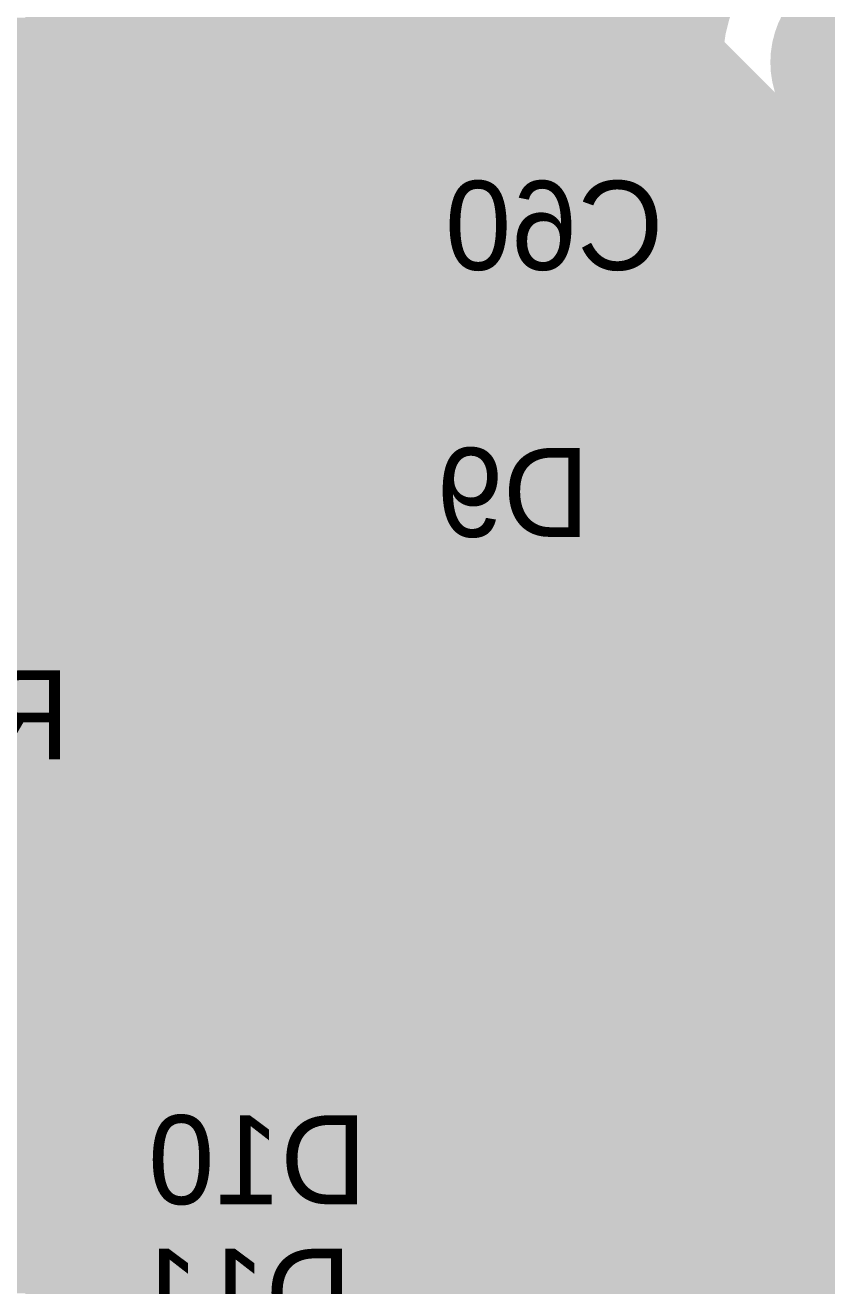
# Model space of a CAD drawing. Header units: millimetres. Extents: x 1.9 to 5.81, y 3 to 5.61.
# Drawn here: x 2.115 to 2.385, y 4.8075 to 5.2325 of the extents above; entities that cross this region are included whole.
import ezdxf

# ---------------------------------------------------------------- set-up
doc = ezdxf.new("R2010")
doc.units = ezdxf.units.MM
doc.header["$MEASUREMENT"] = 0
for name, color, linetype in [('BottomLayer', 5, 'Continuous'), ('BottomOverlay', 54, 'Continuous'), ('BottomPaste', 16, 'Continuous'), ('BottomSolder', 6, 'Continuous'), ('MultiLayer', 9, 'Continuous'), ('TopLayer', 1, 'Continuous'), ('TopOverlay', 2, 'Continuous'), ('TopSolder', 216, 'Continuous')]:
    doc.layers.add(name, color=color, linetype=linetype)

msp = doc.modelspace()

# ---------------------------------------------------------------- linework, layer by layer
at = {"layer": 'BottomLayer'}
for points, const_width in [([(2.4, 5.16), (2.4, 5.28)], 0.06), ([(2.275, 5.26), (2.68, 4.855)], 0.06), ([(2.14, 5.13), (2.14, 5.2)], 0.02), ([(2.14, 5.13), (2.2, 5.13)], 0.02), ([(2.2, 5.13), (2.33, 5.13)], 0.012), ([(2.33, 5.13), (2.4, 5.06)], 0.012), ([(2.245, 5.099), (2.31716, 5.099)], 0.01), ([(2.245, 5.085), (2.245, 5.099)], 0.01), ([(2.245, 5.085), (2.245, 5.099)], 0.01), ([(2.25, 5.065), (2.25, 5.099)], 0.01), ([(2.26, 5.065), (2.26, 5.099)], 0.01), ([(2.27, 5.065), (2.27, 5.099)], 0.01), ([(2.28, 5.065), (2.28, 5.099)], 0.01), ([(2.29, 5.065), (2.29, 5.099)], 0.01), ([(2.3, 5.065), (2.3, 5.099)], 0.01), ([(2.31, 5.065), (2.31, 5.099)], 0.01), ([(2.31716, 5.099), (2.369, 5.04716)], 0.01), ([(2.32, 5.065), (2.32, 5.09616)], 0.01), ([(2.245, 5.09), (2.32616, 5.09)], 0.01), ([(2.245, 5.065), (2.245, 5.085)], 0.01), ([(2.33, 5.065), (2.33, 5.08616)], 0.01), ([(2.245, 5.08), (2.33616, 5.08)], 0.01), ([(2.14, 5.03), (2.14, 5.07)], 0.02), ([(2.2, 5.07), (2.24, 5.07)], 0.02), ([(2.2, 5.03), (2.2, 5.07)], 0.02), ([(2.34, 4.601), (2.34, 5.07616)], 0.01), ([(2.245, 5.07), (2.34616, 5.07)], 0.01), ([(2.35, 4.60884), (2.35, 5.06616)], 0.01), ([(2.245, 5.065), (2.335, 5.065)], 0.01), ([(2.335, 5), (2.335, 5.065)], 0.01), ([(2.335, 5.06), (2.35616, 5.06)], 0.01), ([(2.36, 4.61884), (2.36, 5.05616)], 0.01), ([(2.335, 5.05), (2.36616, 5.05)], 0.01), ([(2.369, 4.62784), (2.369, 5.04716)], 0.01), ([(2.335, 5.04), (2.369, 5.04)], 0.01), ([(2.335, 5.03), (2.369, 5.03)], 0.01), ([(2.095, 5.025), (2.155, 5.025)], 0.01), ([(2.12, 4.955), (2.12, 5.025)], 0.01), ([(2.13, 4.955), (2.13, 5.025)], 0.01), ([(2.14, 4.955), (2.14, 5.025)], 0.01), ([(2.15, 4.955), (2.15, 5.025)], 0.01), ([(2.155, 5.025), (2.185, 5.025)], 0.01), ([(2.155, 5.025), (2.185, 5.025)], 0.01), ([(2.16, 4.955), (2.16, 5.025)], 0.01), ([(2.17, 4.955), (2.17, 5.025)], 0.01), ([(2.18, 4.955), (2.18, 5.025)], 0.01), ([(2.185, 5.025), (2.225, 5.025)], 0.01), ([(2.19, 4.955), (2.19, 5.025)], 0.01), ([(2.2, 4.955), (2.2, 5.025)], 0.01), ([(2.21, 4.955), (2.21, 5.025)], 0.01), ([(2.22, 4.95778), (2.22, 5.025)], 0.01), ([(2.225, 5), (2.225, 5.025)], 0.01), ([(2.28, 4.94), (2.28, 5)], 0.06), ([(2.05778, 5.02), (2.225, 5.02)], 0.01), ([(2.335, 5.02), (2.369, 5.02)], 0.01), ([(2.04778, 5.01), (2.225, 5.01)], 0.01), ([(2.335, 5.01), (2.369, 5.01)], 0.01), ([(2.03778, 5), (2.225, 5)], 0.01), ([(2.225, 4.96278), (2.225, 5)], 0.01), ([(2.225, 4.96278), (2.225, 5)], 0.01), ([(2.335, 5), (2.369, 5)], 0.01), ([(2.335, 4.945), (2.335, 5)], 0.01), ([(2.335, 4.945), (2.335, 5)], 0.01), ([(2.02778, 4.99), (2.225, 4.99)], 0.01), ([(2.335, 4.99), (2.369, 4.99)], 0.01), ([(2.01778, 4.98), (2.225, 4.98)], 0.01), ([(2.335, 4.98), (2.369, 4.98)], 0.01), ([(2.00778, 4.97), (2.225, 4.97)], 0.01), ([(2.335, 4.97), (2.369, 4.97)], 0.01), ([(2.24, 4.9), (2.28, 4.94)], 0.06), ([(2.065, 4.96), (2.22222, 4.96)], 0.01), ([(2.21722, 4.955), (2.225, 4.96278)], 0.01), ([(2.335, 4.96), (2.369, 4.96)], 0.01), ([(2.07464, 4.955), (2.21722, 4.955)], 0.01), ([(2.335, 4.95), (2.369, 4.95)], 0.01), ([(2.335, 4.94), (2.335, 4.945)], 0.01), ([(2.335, 4.94), (2.335, 4.945)], 0.01), ([(2.335, 4.94), (2.335, 4.945)], 0.01), ([(2.335, 4.94), (2.369, 4.94)], 0.01), ([(2.335, 4.935), (2.335, 4.94)], 0.01), ([(2.335, 4.935), (2.335, 4.94)], 0.01), ([(2.335, 4.825), (2.335, 4.935)], 0.01), ([(2.335, 4.93), (2.369, 4.93)], 0.01), ([(2.06, 4.9), (2.24, 4.9)], 0.06), ([(2.335, 4.92), (2.369, 4.92)], 0.01), ([(2.335, 4.91), (2.369, 4.91)], 0.01), ([(2.335, 4.9), (2.369, 4.9)], 0.01), ([(2.335, 4.89), (2.369, 4.89)], 0.01), ([(2.335, 4.88), (2.369, 4.88)], 0.01), ([(2.335, 4.87), (2.369, 4.87)], 0.01), ([(2.335, 4.86), (2.369, 4.86)], 0.01), ([(2.335, 4.85), (2.369, 4.85)], 0.01), ([(2.335, 4.84), (2.369, 4.84)], 0.01), ([(2.335, 4.83), (2.369, 4.83)], 0.01), ([(2.335, 4.815), (2.335, 4.825)], 0.01), ([(2.335, 4.815), (2.335, 4.825)], 0.01), ([(2.335, 4.82), (2.369, 4.82)], 0.01), ([(2.335, 4.695), (2.335, 4.815)], 0.01), ([(2.335, 4.81), (2.369, 4.81)], 0.01)]:
    msp.add_lwpolyline(points, dxfattribs=dict(at, const_width=const_width))
for points, const_width in [([(2.26, 5.26, 1), (2.29, 5.26, 1)], 0.03), ([(2.385, 5.22, 1), (2.415, 5.22, 1)], 0.03), ([(2.135, 5.2, 1), (2.145, 5.2, 1)], 0.01), ([(2.385, 5.16, 1), (2.415, 5.16, 1)], 0.03), ([(2.135, 5.13, 1), (2.145, 5.13, 1)], 0.01), ([(2.135, 5.13, 1), (2.145, 5.13, 1)], 0.01), ([(2.195, 5.13, 1), (2.205, 5.13, 1)], 0.01), ([(2.197, 5.13, 1), (2.203, 5.13, 1)], 0.006), ([(2.327, 5.13, 1), (2.333, 5.13, 1)], 0.006), ([(2.327, 5.13, 1), (2.333, 5.13, 1)], 0.006), ([(2.2425, 5.099, 1), (2.2475, 5.099, 1)], 0.005), ([(2.2425, 5.099, 1), (2.2475, 5.099, 1)], 0.005), ([(2.2425, 5.099, 1), (2.2475, 5.099, 1)], 0.005), ([(2.2475, 5.099, 1), (2.2525, 5.099, 1)], 0.005), ([(2.2575, 5.099, 1), (2.2625, 5.099, 1)], 0.005), ([(2.2675, 5.099, 1), (2.2725, 5.099, 1)], 0.005), ([(2.2775, 5.099, 1), (2.2825, 5.099, 1)], 0.005), ([(2.2875, 5.099, 1), (2.2925, 5.099, 1)], 0.005), ([(2.2975, 5.099, 1), (2.3025, 5.099, 1)], 0.005), ([(2.3075, 5.099, 1), (2.3125, 5.099, 1)], 0.005), ([(2.31466, 5.099, 1), (2.31966, 5.099, 1)], 0.005), ([(2.31466, 5.099, 1), (2.31966, 5.099, 1)], 0.005), ([(2.3175, 5.09616, 1), (2.3225, 5.09616, 1)], 0.005), ([(2.2425, 5.09, 1), (2.2475, 5.09, 1)], 0.005), ([(2.32366, 5.09, 1), (2.32866, 5.09, 1)], 0.005), ([(2.2425, 5.085, 1), (2.2475, 5.085, 1)], 0.005), ([(2.2425, 5.085, 1), (2.2475, 5.085, 1)], 0.005), ([(2.2425, 5.085, 1), (2.2475, 5.085, 1)], 0.005), ([(2.3275, 5.08616, 1), (2.3325, 5.08616, 1)], 0.005), ([(2.2425, 5.08, 1), (2.2475, 5.08, 1)], 0.005), ([(2.33366, 5.08, 1), (2.33866, 5.08, 1)], 0.005), ([(2.135, 5.07, 1), (2.145, 5.07, 1)], 0.01), ([(2.195, 5.07, 1), (2.205, 5.07, 1)], 0.01), ([(2.195, 5.07, 1), (2.205, 5.07, 1)], 0.01), ([(2.235, 5.07, 1), (2.245, 5.07, 1)], 0.01), ([(2.3375, 5.07616, 1), (2.3425, 5.07616, 1)], 0.005), ([(2.2425, 5.07, 1), (2.2475, 5.07, 1)], 0.005), ([(2.34366, 5.07, 1), (2.34866, 5.07, 1)], 0.005), ([(2.3475, 5.06616, 1), (2.3525, 5.06616, 1)], 0.005), ([(2.2425, 5.065, 1), (2.2475, 5.065, 1)], 0.005), ([(2.2425, 5.065, 1), (2.2475, 5.065, 1)], 0.005), ([(2.2475, 5.065, 1), (2.2525, 5.065, 1)], 0.005), ([(2.2575, 5.065, 1), (2.2625, 5.065, 1)], 0.005), ([(2.2675, 5.065, 1), (2.2725, 5.065, 1)], 0.005), ([(2.2775, 5.065, 1), (2.2825, 5.065, 1)], 0.005), ([(2.2875, 5.065, 1), (2.2925, 5.065, 1)], 0.005), ([(2.2975, 5.065, 1), (2.3025, 5.065, 1)], 0.005), ([(2.3075, 5.065, 1), (2.3125, 5.065, 1)], 0.005), ([(2.3175, 5.065, 1), (2.3225, 5.065, 1)], 0.005), ([(2.3275, 5.065, 1), (2.3325, 5.065, 1)], 0.005), ([(2.3325, 5.065, 1), (2.3375, 5.065, 1)], 0.005), ([(2.3325, 5.065, 1), (2.3375, 5.065, 1)], 0.005), ([(2.3325, 5.06, 1), (2.3375, 5.06, 1)], 0.005), ([(2.35366, 5.06, 1), (2.35866, 5.06, 1)], 0.005), ([(2.3575, 5.05616, 1), (2.3625, 5.05616, 1)], 0.005), ([(2.3325, 5.05, 1), (2.3375, 5.05, 1)], 0.005), ([(2.36366, 5.05, 1), (2.36866, 5.05, 1)], 0.005), ([(2.3665, 5.04716, 1), (2.3715, 5.04716, 1)], 0.005), ([(2.3665, 5.04716, 1), (2.3715, 5.04716, 1)], 0.005), ([(2.3325, 5.04, 1), (2.3375, 5.04, 1)], 0.005), ([(2.3665, 5.04, 1), (2.3715, 5.04, 1)], 0.005), ([(2.135, 5.03, 1), (2.145, 5.03, 1)], 0.01), ([(2.195, 5.03, 1), (2.205, 5.03, 1)], 0.01), ([(2.3325, 5.03, 1), (2.3375, 5.03, 1)], 0.005), ([(2.3665, 5.03, 1), (2.3715, 5.03, 1)], 0.005), ([(2.1175, 5.025, 1), (2.1225, 5.025, 1)], 0.005), ([(2.1275, 5.025, 1), (2.1325, 5.025, 1)], 0.005), ([(2.1375, 5.025, 1), (2.1425, 5.025, 1)], 0.005), ([(2.1475, 5.025, 1), (2.1525, 5.025, 1)], 0.005), ([(2.1525, 5.025, 1), (2.1575, 5.025, 1)], 0.005), ([(2.1525, 5.025, 1), (2.1575, 5.025, 1)], 0.005), ([(2.1525, 5.025, 1), (2.1575, 5.025, 1)], 0.005), ([(2.1575, 5.025, 1), (2.1625, 5.025, 1)], 0.005), ([(2.1675, 5.025, 1), (2.1725, 5.025, 1)], 0.005), ([(2.1775, 5.025, 1), (2.1825, 5.025, 1)], 0.005), ([(2.1825, 5.025, 1), (2.1875, 5.025, 1)], 0.005), ([(2.1825, 5.025, 1), (2.1875, 5.025, 1)], 0.005), ([(2.1825, 5.025, 1), (2.1875, 5.025, 1)], 0.005), ([(2.1875, 5.025, 1), (2.1925, 5.025, 1)], 0.005), ([(2.1975, 5.025, 1), (2.2025, 5.025, 1)], 0.005), ([(2.2075, 5.025, 1), (2.2125, 5.025, 1)], 0.005), ([(2.2175, 5.025, 1), (2.2225, 5.025, 1)], 0.005), ([(2.2225, 5.025, 1), (2.2275, 5.025, 1)], 0.005), ([(2.2225, 5.025, 1), (2.2275, 5.025, 1)], 0.005), ([(2.265, 5, 1), (2.295, 5, 1)], 0.03), ([(2.2225, 5.02, 1), (2.2275, 5.02, 1)], 0.005), ([(2.3325, 5.02, 1), (2.3375, 5.02, 1)], 0.005), ([(2.3665, 5.02, 1), (2.3715, 5.02, 1)], 0.005), ([(2.16, 5, 1), (2.18, 5, 1)], 0.02), ([(2.2225, 5.01, 1), (2.2275, 5.01, 1)], 0.005), ([(2.3325, 5.01, 1), (2.3375, 5.01, 1)], 0.005), ([(2.3665, 5.01, 1), (2.3715, 5.01, 1)], 0.005), ([(2.2225, 5, 1), (2.2275, 5, 1)], 0.005), ([(2.2225, 5, 1), (2.2275, 5, 1)], 0.005), ([(2.2225, 5, 1), (2.2275, 5, 1)], 0.005), ([(2.2225, 5, 1), (2.2275, 5, 1)], 0.005), ([(2.3325, 5, 1), (2.3375, 5, 1)], 0.005), ([(2.3325, 5, 1), (2.3375, 5, 1)], 0.005), ([(2.3325, 5, 1), (2.3375, 5, 1)], 0.005), ([(2.3325, 5, 1), (2.3375, 5, 1)], 0.005), ([(2.3665, 5, 1), (2.3715, 5, 1)], 0.005), ([(2.2225, 4.99, 1), (2.2275, 4.99, 1)], 0.005), ([(2.3325, 4.99, 1), (2.3375, 4.99, 1)], 0.005), ([(2.3665, 4.99, 1), (2.3715, 4.99, 1)], 0.005), ([(2.2225, 4.98, 1), (2.2275, 4.98, 1)], 0.005), ([(2.3325, 4.98, 1), (2.3375, 4.98, 1)], 0.005), ([(2.3665, 4.98, 1), (2.3715, 4.98, 1)], 0.005), ([(2.2225, 4.97, 1), (2.2275, 4.97, 1)], 0.005), ([(2.3325, 4.97, 1), (2.3375, 4.97, 1)], 0.005), ([(2.3665, 4.97, 1), (2.3715, 4.97, 1)], 0.005), ([(2.265, 4.94, 1), (2.295, 4.94, 1)], 0.03), ([(2.265, 4.94, 1), (2.295, 4.94, 1)], 0.03), ([(2.21972, 4.96, 1), (2.22472, 4.96, 1)], 0.005), ([(2.2225, 4.96278, 1), (2.2275, 4.96278, 1)], 0.005), ([(2.2225, 4.96278, 1), (2.2275, 4.96278, 1)], 0.005), ([(2.2225, 4.96278, 1), (2.2275, 4.96278, 1)], 0.005), ([(2.3325, 4.96, 1), (2.3375, 4.96, 1)], 0.005), ([(2.3665, 4.96, 1), (2.3715, 4.96, 1)], 0.005), ([(2.1175, 4.955, 1), (2.1225, 4.955, 1)], 0.005), ([(2.1275, 4.955, 1), (2.1325, 4.955, 1)], 0.005), ([(2.1375, 4.955, 1), (2.1425, 4.955, 1)], 0.005), ([(2.1475, 4.955, 1), (2.1525, 4.955, 1)], 0.005), ([(2.1575, 4.955, 1), (2.1625, 4.955, 1)], 0.005), ([(2.1675, 4.955, 1), (2.1725, 4.955, 1)], 0.005), ([(2.1775, 4.955, 1), (2.1825, 4.955, 1)], 0.005), ([(2.1875, 4.955, 1), (2.1925, 4.955, 1)], 0.005), ([(2.1975, 4.955, 1), (2.2025, 4.955, 1)], 0.005), ([(2.2075, 4.955, 1), (2.2125, 4.955, 1)], 0.005), ([(2.21472, 4.955, 1), (2.21972, 4.955, 1)], 0.005), ([(2.21472, 4.955, 1), (2.21972, 4.955, 1)], 0.005), ([(2.2175, 4.95778, 1), (2.2225, 4.95778, 1)], 0.005), ([(2.3325, 4.95, 1), (2.3375, 4.95, 1)], 0.005), ([(2.3665, 4.95, 1), (2.3715, 4.95, 1)], 0.005), ([(2.3325, 4.945, 1), (2.3375, 4.945, 1)], 0.005), ([(2.3325, 4.945, 1), (2.3375, 4.945, 1)], 0.005), ([(2.3325, 4.945, 1), (2.3375, 4.945, 1)], 0.005), ([(2.3325, 4.945, 1), (2.3375, 4.945, 1)], 0.005), ([(2.3325, 4.945, 1), (2.3375, 4.945, 1)], 0.005), ([(2.3325, 4.94, 1), (2.3375, 4.94, 1)], 0.005), ([(2.3325, 4.94, 1), (2.3375, 4.94, 1)], 0.005), ([(2.3325, 4.94, 1), (2.3375, 4.94, 1)], 0.005), ([(2.3325, 4.94, 1), (2.3375, 4.94, 1)], 0.005), ([(2.3325, 4.94, 1), (2.3375, 4.94, 1)], 0.005), ([(2.3325, 4.94, 1), (2.3375, 4.94, 1)], 0.005), ([(2.3325, 4.94, 1), (2.3375, 4.94, 1)], 0.005), ([(2.3325, 4.94, 1), (2.3375, 4.94, 1)], 0.005), ([(2.3665, 4.94, 1), (2.3715, 4.94, 1)], 0.005), ([(2.33227, 4.935, 1), (2.33727, 4.935, 1)], 0.005), ([(2.33227, 4.935, 1), (2.33727, 4.935, 1)], 0.005), ([(2.3325, 4.935, 1), (2.3375, 4.935, 1)], 0.005), ([(2.3325, 4.935, 1), (2.3375, 4.935, 1)], 0.005), ([(2.3325, 4.935, 1), (2.3375, 4.935, 1)], 0.005), ([(2.3325, 4.93, 1), (2.3375, 4.93, 1)], 0.005), ([(2.3665, 4.93, 1), (2.3715, 4.93, 1)], 0.005), ([(2.225, 4.9, 1), (2.255, 4.9, 1)], 0.03), ([(2.225, 4.9, 1), (2.255, 4.9, 1)], 0.03), ([(2.3325, 4.92, 1), (2.3375, 4.92, 1)], 0.005), ([(2.3665, 4.92, 1), (2.3715, 4.92, 1)], 0.005), ([(2.3325, 4.91, 1), (2.3375, 4.91, 1)], 0.005), ([(2.3665, 4.91, 1), (2.3715, 4.91, 1)], 0.005), ([(2.3325, 4.9, 1), (2.3375, 4.9, 1)], 0.005), ([(2.3665, 4.9, 1), (2.3715, 4.9, 1)], 0.005), ([(2.3325, 4.89, 1), (2.3375, 4.89, 1)], 0.005), ([(2.3665, 4.89, 1), (2.3715, 4.89, 1)], 0.005), ([(2.3325, 4.88, 1), (2.3375, 4.88, 1)], 0.005), ([(2.3665, 4.88, 1), (2.3715, 4.88, 1)], 0.005), ([(2.3325, 4.87, 1), (2.3375, 4.87, 1)], 0.005), ([(2.3665, 4.87, 1), (2.3715, 4.87, 1)], 0.005), ([(2.3325, 4.86, 1), (2.3375, 4.86, 1)], 0.005), ([(2.3665, 4.86, 1), (2.3715, 4.86, 1)], 0.005), ([(2.3325, 4.85, 1), (2.3375, 4.85, 1)], 0.005), ([(2.3665, 4.85, 1), (2.3715, 4.85, 1)], 0.005), ([(2.3325, 4.84, 1), (2.3375, 4.84, 1)], 0.005), ([(2.3665, 4.84, 1), (2.3715, 4.84, 1)], 0.005), ([(2.3325, 4.83, 1), (2.3375, 4.83, 1)], 0.005), ([(2.3665, 4.83, 1), (2.3715, 4.83, 1)], 0.005), ([(2.3325, 4.825, 1), (2.3375, 4.825, 1)], 0.005), ([(2.3325, 4.825, 1), (2.3375, 4.825, 1)], 0.005), ([(2.3325, 4.825, 1), (2.3375, 4.825, 1)], 0.005), ([(2.3325, 4.82, 1), (2.3375, 4.82, 1)], 0.005), ([(2.3665, 4.82, 1), (2.3715, 4.82, 1)], 0.005), ([(2.3325, 4.815, 1), (2.3375, 4.815, 1)], 0.005), ([(2.3325, 4.815, 1), (2.3375, 4.815, 1)], 0.005), ([(2.3325, 4.815, 1), (2.3375, 4.815, 1)], 0.005), ([(2.3325, 4.81, 1), (2.3375, 4.81, 1)], 0.005), ([(2.3665, 4.81, 1), (2.3715, 4.81, 1)], 0.005)]:
    msp.add_lwpolyline(points, format="xyb", close=True, dxfattribs=dict(at, const_width=const_width))
at = {"layer": 'BottomLayer', "const_width": 0.01}
msp.add_lwpolyline([(2.335, 4.94, -0.022763), (2.33477, 4.935)], format="xyb", dxfattribs=at)
msp.add_lwpolyline([(2.335, 4.94, -0.022763), (2.33477, 4.935)], format="xyb", dxfattribs=at)
at = {"layer": 'BottomLayer'}
for points in [[(2.12, 5.22), (2.12, 5.18), (2.16, 5.22), (2.16, 5.18)], [(2.12, 5.15), (2.12, 5.11), (2.16, 5.15), (2.16, 5.11)], [(2.18, 5.15), (2.18, 5.11), (2.22, 5.15), (2.22, 5.11)], [(2.12, 5.09), (2.12, 5.05), (2.16, 5.09), (2.16, 5.05)], [(2.18, 5.09), (2.18, 5.05), (2.22, 5.09), (2.22, 5.05)], [(2.25, 4.96), (2.31, 4.96), (2.25, 5.04), (2.31, 5.04)], [(2.31, 4.92), (2.25, 4.92), (2.31, 4.84), (2.25, 4.84)]]:
    msp.add_solid(points, dxfattribs=at)
at = {"layer": 'BottomOverlay'}
for points, const_width in [([(2.175, 5.165), (2.175, 5.2)], 0.012), ([(2.105, 5.165), (2.175, 5.165)], 0.012), ([(2.105, 5.165), (2.175, 5.165)], 0.012), ([(2.165, 5.165), (2.235, 5.165)], 0.012), ([(2.165, 5.13), (2.165, 5.165)], 0.012), ([(2.175, 5.13), (2.175, 5.165)], 0.012), ([(2.235, 5.13), (2.235, 5.165)], 0.012), ([(2.165, 5.035), (2.165, 5.07)], 0.012), ([(2.175, 5.035), (2.175, 5.07)], 0.012), ([(2.235, 5.035), (2.235, 5.07)], 0.012), ([(2.34, 4.94), (2.34, 5.06)], 0.01), ([(2.34, 5.06), (2.4, 5)], 0.01), ([(2.105, 5.035), (2.175, 5.035)], 0.012), ([(2.165, 5.035), (2.235, 5.035)], 0.012), ([(2.34, 4.94), (2.4, 5)], 0.01), ([(2.34, 4.82), (2.34, 4.94)], 0.02), ([(2.34, 4.88), (2.4, 4.94)], 0.01), ([(2.34, 4.88), (2.4, 4.82)], 0.01), ([(2.34, 4.7), (2.34, 4.82)], 0.02), ([(2.34, 4.76), (2.4, 4.82)], 0.01)]:
    msp.add_lwpolyline(points, dxfattribs=dict(at, const_width=const_width))
for points, const_width in [([(2.172, 5.2, 1), (2.178, 5.2, 1)], 0.006), ([(2.162, 5.165, 1), (2.168, 5.165, 1)], 0.006), ([(2.162, 5.165, 1), (2.168, 5.165, 1)], 0.006), ([(2.172, 5.165, 1), (2.178, 5.165, 1)], 0.006), ([(2.172, 5.165, 1), (2.178, 5.165, 1)], 0.006), ([(2.172, 5.165, 1), (2.178, 5.165, 1)], 0.006), ([(2.172, 5.165, 1), (2.178, 5.165, 1)], 0.006), ([(2.232, 5.165, 1), (2.238, 5.165, 1)], 0.006), ([(2.232, 5.165, 1), (2.238, 5.165, 1)], 0.006), ([(2.162, 5.13, 1), (2.168, 5.13, 1)], 0.006), ([(2.172, 5.13, 1), (2.178, 5.13, 1)], 0.006), ([(2.232, 5.13, 1), (2.238, 5.13, 1)], 0.006), ([(2.162, 5.07, 1), (2.168, 5.07, 1)], 0.006), ([(2.172, 5.07, 1), (2.178, 5.07, 1)], 0.006), ([(2.232, 5.07, 1), (2.238, 5.07, 1)], 0.006), ([(2.3375, 5.06, 1), (2.3425, 5.06, 1)], 0.005), ([(2.3375, 5.06, 1), (2.3425, 5.06, 1)], 0.005), ([(2.162, 5.035, 1), (2.168, 5.035, 1)], 0.006), ([(2.162, 5.035, 1), (2.168, 5.035, 1)], 0.006), ([(2.172, 5.035, 1), (2.178, 5.035, 1)], 0.006), ([(2.172, 5.035, 1), (2.178, 5.035, 1)], 0.006), ([(2.232, 5.035, 1), (2.238, 5.035, 1)], 0.006), ([(2.232, 5.035, 1), (2.238, 5.035, 1)], 0.006), ([(2.335, 4.94, 1), (2.345, 4.94, 1)], 0.01), ([(2.3375, 4.94, 1), (2.3425, 4.94, 1)], 0.005), ([(2.3375, 4.94, 1), (2.3425, 4.94, 1)], 0.005), ([(2.3375, 4.88, 1), (2.3425, 4.88, 1)], 0.005), ([(2.3375, 4.88, 1), (2.3425, 4.88, 1)], 0.005), ([(2.335, 4.82, 1), (2.345, 4.82, 1)], 0.01), ([(2.335, 4.82, 1), (2.345, 4.82, 1)], 0.01)]:
    msp.add_lwpolyline(points, format="xyb", close=True, dxfattribs=dict(at, const_width=const_width))
at = {"layer": 'BottomPaste'}
for points in [[(2.12, 5.22), (2.12, 5.18), (2.16, 5.22), (2.16, 5.18)], [(2.12, 5.22), (2.12, 5.18), (2.16, 5.22), (2.16, 5.18)], [(2.12, 5.15), (2.12, 5.11), (2.16, 5.15), (2.16, 5.11)], [(2.12, 5.15), (2.12, 5.11), (2.16, 5.15), (2.16, 5.11)], [(2.18, 5.15), (2.18, 5.11), (2.22, 5.15), (2.22, 5.11)], [(2.18, 5.15), (2.18, 5.11), (2.22, 5.15), (2.22, 5.11)], [(2.12, 5.09), (2.12, 5.05), (2.16, 5.09), (2.16, 5.05)], [(2.12, 5.09), (2.12, 5.05), (2.16, 5.09), (2.16, 5.05)], [(2.18, 5.09), (2.18, 5.05), (2.22, 5.09), (2.22, 5.05)], [(2.18, 5.09), (2.18, 5.05), (2.22, 5.09), (2.22, 5.05)], [(2.25, 4.96), (2.31, 4.96), (2.25, 5.04), (2.31, 5.04)], [(2.25, 4.96), (2.31, 4.96), (2.25, 5.04), (2.31, 5.04)], [(2.31, 4.92), (2.25, 4.92), (2.31, 4.84), (2.25, 4.84)], [(2.31, 4.92), (2.25, 4.92), (2.31, 4.84), (2.25, 4.84)]]:
    msp.add_solid(points, dxfattribs=at)
at = {"layer": 'BottomSolder'}
for points, const_width in [([(2.383, 5.22, 1), (2.417, 5.22, 1)], 0.034), ([(2.383, 5.22, 1), (2.417, 5.22, 1)], 0.034), ([(2.158, 5, 1), (2.182, 5, 1)], 0.024), ([(2.158, 5, 1), (2.182, 5, 1)], 0.024)]:
    msp.add_lwpolyline(points, format="xyb", close=True, dxfattribs=dict(at, const_width=const_width))
for points in [[(2.116, 5.224), (2.116, 5.176), (2.164, 5.224), (2.164, 5.176)], [(2.116, 5.224), (2.116, 5.176), (2.164, 5.224), (2.164, 5.176)], [(2.116, 5.154), (2.116, 5.106), (2.164, 5.154), (2.164, 5.106)], [(2.116, 5.154), (2.116, 5.106), (2.164, 5.154), (2.164, 5.106)], [(2.176, 5.154), (2.176, 5.106), (2.224, 5.154), (2.224, 5.106)], [(2.176, 5.154), (2.176, 5.106), (2.224, 5.154), (2.224, 5.106)], [(2.116, 5.094), (2.116, 5.046), (2.164, 5.094), (2.164, 5.046)], [(2.116, 5.094), (2.116, 5.046), (2.164, 5.094), (2.164, 5.046)], [(2.176, 5.094), (2.176, 5.046), (2.224, 5.094), (2.224, 5.046)], [(2.176, 5.094), (2.176, 5.046), (2.224, 5.094), (2.224, 5.046)], [(2.246, 4.956), (2.314, 4.956), (2.246, 5.044), (2.314, 5.044)], [(2.246, 4.956), (2.314, 4.956), (2.246, 5.044), (2.314, 5.044)], [(2.314, 4.924), (2.246, 4.924), (2.314, 4.836), (2.246, 4.836)], [(2.314, 4.924), (2.246, 4.924), (2.314, 4.836), (2.246, 4.836)]]:
    msp.add_solid(points, dxfattribs=at)
at = {"layer": 'MultiLayer'}
for points, const_width in [([(2.385, 5.22, 1), (2.415, 5.22, 1)], 0.03), ([(2.16, 5, 1), (2.18, 5, 1)], 0.02)]:
    msp.add_lwpolyline(points, format="xyb", close=True, dxfattribs=dict(at, const_width=const_width))
at = {"layer": 'TopLayer', "const_width": 0.01}
for points in [[(2.12, 4.645), (2.12, 5.57)], [(2.13, 4.645), (2.13, 5.57)], [(2.14, 4.645), (2.14, 5.57)], [(2.15, 4.645), (2.15, 5.57)], [(2.16, 4.645), (2.16, 5.57)], [(2.17, 4.645), (2.17, 5.57)], [(2.18, 4.645), (2.18, 5.57)], [(2.19, 4.645), (2.19, 5.57)], [(2.2, 4.645), (2.2, 5.57)], [(2.21, 4.645), (2.21, 5.57)], [(2.22, 4.645), (2.22, 5.57)], [(2.23, 4.645), (2.23, 5.57)], [(2.24, 4.645), (2.24, 5.57)], [(2.25, 4.645), (2.25, 5.57)], [(2.26, 4.575), (2.26, 5.57)], [(2.27, 4.575), (2.27, 5.57)], [(2.28, 4.57778), (2.28, 5.57)], [(2.29, 4.58778), (2.29, 5.57)], [(2.3, 4.59778), (2.3, 5.57)], [(2.31, 4.6061), (2.31, 5.57)], [(2.32, 4.615), (2.32, 5.57)], [(2.33, 4.615), (2.33, 5.57)], [(2.34, 4.615), (2.34, 5.57)], [(1.93, 5.23), (2.34592, 5.23)], [(1.93, 5.22), (2.345, 5.22)], [(1.93, 5.21), (2.34592, 5.21)], [(1.93, 5.2), (2.34877, 5.2)], [(2.35, 4.615), (2.35, 5.19709)], [(1.93, 5.19), (2.3539, 5.19)], [(1.93, 5.18), (2.36225, 5.18)], [(2.36, 4.615), (2.36, 5.18225)], [(2.37, 4.615), (2.37, 5.1739)], [(1.93, 5.17), (2.37709, 5.17)], [(2.38, 4.615), (2.38, 5.16877)], [(1.93, 5.16), (2.67, 5.16)], [(1.93, 5.15), (2.67, 5.15)], [(1.93, 5.14), (2.67, 5.14)], [(1.93, 5.13), (2.67, 5.13)], [(1.93, 5.12), (2.67, 5.12)], [(1.93, 5.11), (2.67, 5.11)], [(1.93, 5.1), (2.67, 5.1)], [(1.93, 5.09), (2.67, 5.09)], [(1.93, 5.08), (2.67, 5.08)], [(1.93, 5.07), (2.67, 5.07)], [(1.93, 5.06), (2.67, 5.06)], [(1.93, 5.05), (2.67, 5.05)], [(1.93, 5.04), (2.67, 5.04)], [(1.93, 5.03), (2.67, 5.03)], [(1.93, 5.02), (2.67, 5.02)], [(1.93, 5.01), (2.67172, 5.01)], [(1.93, 5), (2.67764, 5)], [(1.93, 4.99), (2.68757, 4.99)], [(1.93, 4.98), (2.69757, 4.98)], [(1.93, 4.97), (2.70757, 4.97)], [(2.065, 4.96), (2.71757, 4.96)], [(2.08153, 4.95), (2.72757, 4.95)], [(2.09123, 4.94), (2.73757, 4.94)], [(2.09766, 4.93), (2.74757, 4.93)], [(2.10185, 4.92), (2.75757, 4.92)], [(2.10423, 4.91), (2.76757, 4.91)], [(2.105, 4.9), (2.77757, 4.9)], [(2.10423, 4.89), (2.78757, 4.89)], [(2.10185, 4.88), (2.79757, 4.88)], [(2.09766, 4.87), (2.80757, 4.87)], [(2.09123, 4.86), (2.81757, 4.86)], [(2.08153, 4.85), (2.82757, 4.85)], [(2.065, 4.84), (2.83757, 4.84)], [(1.93, 4.83), (2.84757, 4.83)], [(1.93, 4.82), (2.85757, 4.82)], [(1.93, 4.81), (2.86757, 4.81)]]:
    msp.add_lwpolyline(points, dxfattribs=at)
at = {"layer": 'TopLayer'}
for points, const_width in [([(2.455, 5.22, 1), (2.345, 5.22, 1)], 0.01), ([(2.385, 5.22, 1), (2.415, 5.22, 1)], 0.03), ([(2.34342, 5.23, 1), (2.34842, 5.23, 1)], 0.005), ([(2.3425, 5.22, 1), (2.3475, 5.22, 1)], 0.005), ([(2.3425, 5.22, 1), (2.3475, 5.22, 1)], 0.005), ([(2.34342, 5.21, 1), (2.34842, 5.21, 1)], 0.005), ([(2.34627, 5.2, 1), (2.35127, 5.2, 1)], 0.005), ([(2.3475, 5.19709, 1), (2.3525, 5.19709, 1)], 0.005), ([(2.3514, 5.19, 1), (2.3564, 5.19, 1)], 0.005), ([(2.3575, 5.18225, 1), (2.3625, 5.18225, 1)], 0.005), ([(2.35975, 5.18, 1), (2.36475, 5.18, 1)], 0.005), ([(2.3675, 5.1739, 1), (2.3725, 5.1739, 1)], 0.005), ([(2.37459, 5.17, 1), (2.37959, 5.17, 1)], 0.005), ([(2.3775, 5.16877, 1), (2.3825, 5.16877, 1)], 0.005), ([(2.16, 5, 1), (2.18, 5, 1)], 0.02)]:
    msp.add_lwpolyline(points, format="xyb", close=True, dxfattribs=dict(at, const_width=const_width))
at = {"layer": 'TopOverlay'}
for points, const_width in [([(2.61, 5.22, 1), (2.33, 5.22, 1)], 0.01), ([(2.3275, 5.22, 1), (2.3325, 5.22, 1)], 0.005)]:
    msp.add_lwpolyline(points, format="xyb", close=True, dxfattribs=dict(at, const_width=const_width))
at = {"layer": 'TopSolder'}
for points, const_width in [([(2.383, 5.22, 1), (2.417, 5.22, 1)], 0.034), ([(2.383, 5.22, 1), (2.417, 5.22, 1)], 0.034), ([(2.158, 5, 1), (2.182, 5, 1)], 0.024), ([(2.158, 5, 1), (2.182, 5, 1)], 0.024)]:
    msp.add_lwpolyline(points, format="xyb", close=True, dxfattribs=dict(at, const_width=const_width))

# ---------------------------------------------------------------- texts
at = {"layer": 'BottomOverlay', "text_generation_flag": 2}
for s, p in [('C60', (2.33, 5.15)), ('D9', (2.305, 5.06)), ('R101', (2.13, 4.985)), ('D10', (2.23, 4.835)), ('D11', (2.225, 4.79))]:
    msp.add_text(s, height=0.03, rotation=360, dxfattribs=at).set_placement(p)

doc.saveas('drawing.dxf')
